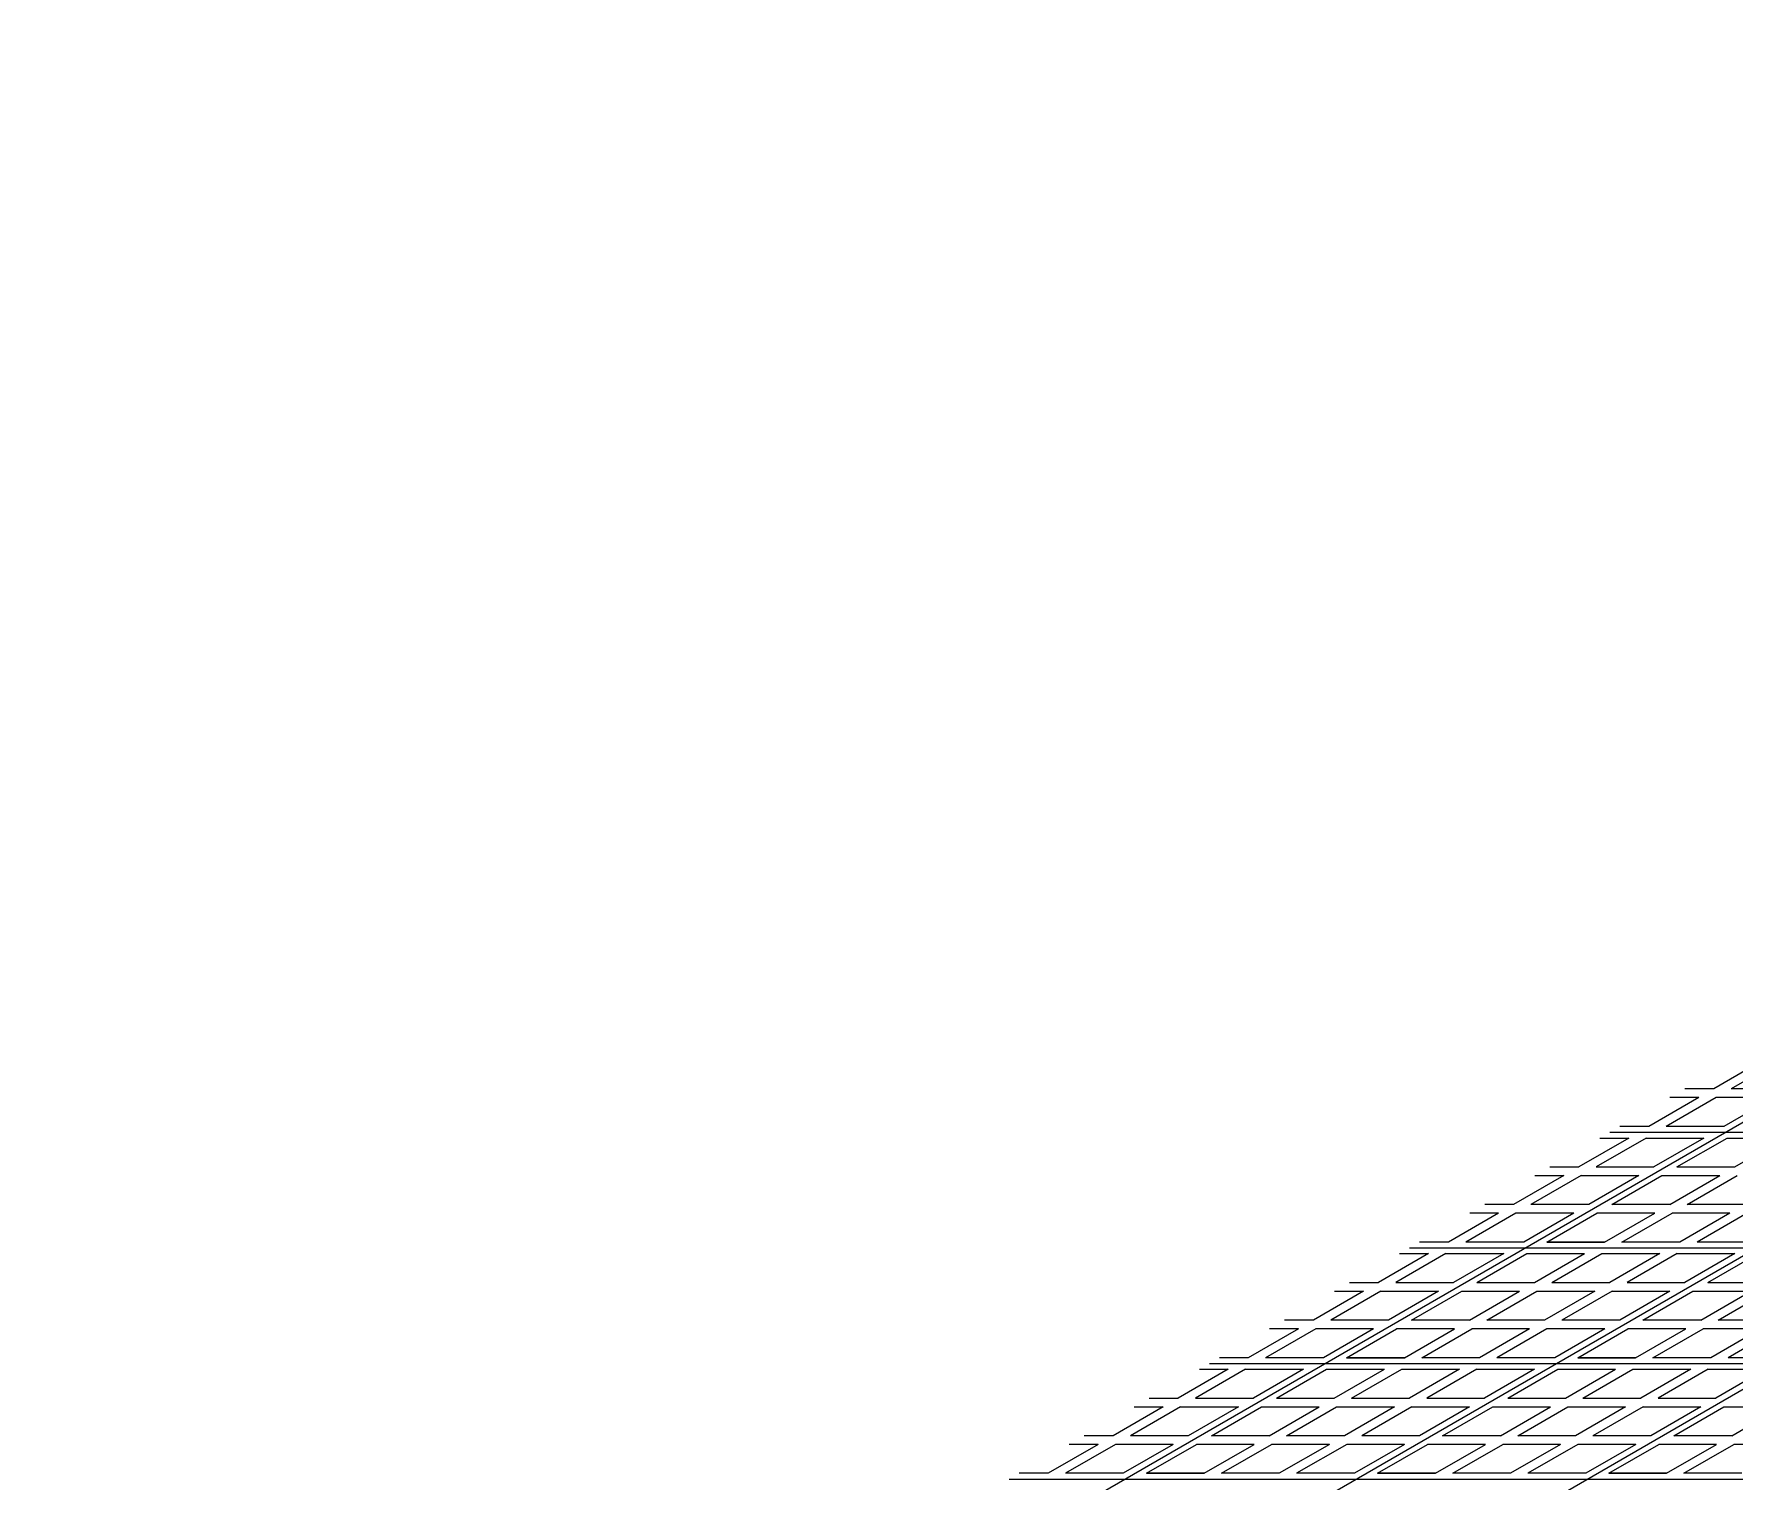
# Model space of a CAD drawing. Extents: x 0.2 to 27.8, y 0.4 to 17.8.
# Drawn here: x 9.834 to 12.777, y 12.168 to 14.673 of the extents above; entities that cross this region are included whole.
import ezdxf

# ---------------------------------------------------------------- set-up
doc = ezdxf.new("R2010")
doc.units = 0
doc.header["$LTSCALE"] = 0.8
doc.header["$MEASUREMENT"] = 0
doc.layers.add('TAPA', color=6, linetype='CONTINUOUS')
doc.layers.add('VORERA', color=7, linetype='CONTINUOUS')

msp = doc.modelspace()

# ---------------------------------------------------------------- linework, layer by layer
at = {"layer": 'TAPA', "color": 4}
for p, q in [((9.83405, 11.0833), (16.05083, 14.67256)), ((10.23405, 11.0833), (16.45083, 14.67256)), ((10.63405, 11.0833), (16.85083, 14.67256)), ((12.56016, 12.77269), (14.76016, 12.77269)), ((12.21375, 12.57269), (14.41375, 12.57269)), ((11.86734, 12.37269), (14.06734, 12.37269)), ((11.52093, 12.17269), (13.72093, 12.17269))]:
    msp.add_line(p, q, dxfattribs=at)
at = {"layer": 'VORERA', "color": 4}
for p, q in [((12.82667, 12.89769), (12.74006, 12.84769)), ((12.85667, 12.89769), (12.77006, 12.84769)), ((12.71408, 12.83269), (12.62748, 12.78269)), ((12.74408, 12.83269), (12.65748, 12.78269)), ((12.71408, 12.83269), (12.66408, 12.83269)), ((12.74006, 12.84769), (12.69006, 12.84769)), ((12.84408, 12.83269), (12.74408, 12.83269)), ((12.84408, 12.83269), (12.75748, 12.78269)), ((12.87006, 12.84769), (12.77006, 12.84769)), ((12.62748, 12.78269), (12.57748, 12.78269)), ((12.75748, 12.78269), (12.65748, 12.78269)), ((12.59284, 12.76269), (12.50624, 12.71269)), ((12.62284, 12.76269), (12.53624, 12.71269)), ((12.54284, 12.76269), (12.59284, 12.76269)), ((12.62284, 12.76269), (12.72284, 12.76269)), ((12.72284, 12.76269), (12.63624, 12.71269)), ((12.67624, 12.71269), (12.76284, 12.76269)), ((12.76284, 12.76269), (12.86284, 12.76269)), ((12.77624, 12.71269), (12.86284, 12.76269)), ((12.45624, 12.71269), (12.50624, 12.71269)), ((12.53624, 12.71269), (12.63624, 12.71269)), ((12.67624, 12.71269), (12.77624, 12.71269)), ((12.48026, 12.69769), (12.39365, 12.64769)), ((12.51026, 12.69769), (12.42365, 12.64769)), ((12.43026, 12.69769), (12.48026, 12.69769)), ((12.51026, 12.69769), (12.61026, 12.69769)), ((12.61026, 12.69769), (12.52365, 12.64769)), ((12.56365, 12.64769), (12.65026, 12.69769)), ((12.65026, 12.69769), (12.75026, 12.69769)), ((12.66365, 12.64769), (12.75026, 12.69769)), ((12.69365, 12.64769), (12.78026, 12.69769)), ((12.36767, 12.63269), (12.28107, 12.58269)), ((12.39767, 12.63269), (12.31107, 12.58269)), ((12.36767, 12.63269), (12.31767, 12.63269)), ((12.39365, 12.64769), (12.34365, 12.64769)), ((12.49767, 12.63269), (12.39767, 12.63269)), ((12.49767, 12.63269), (12.41107, 12.58269)), ((12.52365, 12.64769), (12.42365, 12.64769)), ((12.45107, 12.58269), (12.53767, 12.63269)), ((12.63767, 12.63269), (12.53767, 12.63269)), ((12.55107, 12.58269), (12.63767, 12.63269)), ((12.66365, 12.64769), (12.56365, 12.64769)), ((12.58107, 12.58269), (12.66767, 12.63269)), ((12.76767, 12.63269), (12.66767, 12.63269)), ((12.76767, 12.63269), (12.68107, 12.58269)), ((12.79365, 12.64769), (12.69365, 12.64769)), ((12.79767, 12.63269), (12.71107, 12.58269)), ((12.28107, 12.58269), (12.23107, 12.58269)), ((12.41107, 12.58269), (12.31107, 12.58269)), ((12.45107, 12.58269), (12.55107, 12.58269)), ((12.55107, 12.58269), (12.45107, 12.58269)), ((12.68107, 12.58269), (12.58107, 12.58269)), ((12.81107, 12.58269), (12.71107, 12.58269)), ((12.24643, 12.56269), (12.15983, 12.51269)), ((12.27643, 12.56269), (12.18983, 12.51269)), ((12.19643, 12.56269), (12.24643, 12.56269)), ((12.27643, 12.56269), (12.37643, 12.56269)), ((12.37643, 12.56269), (12.28983, 12.51269)), ((12.32983, 12.51269), (12.41643, 12.56269)), ((12.41643, 12.56269), (12.51643, 12.56269)), ((12.42983, 12.51269), (12.51643, 12.56269)), ((12.45983, 12.51269), (12.54643, 12.56269)), ((12.54643, 12.56269), (12.64643, 12.56269)), ((12.64643, 12.56269), (12.55983, 12.51269)), ((12.67643, 12.56269), (12.58983, 12.51269)), ((12.67643, 12.56269), (12.77643, 12.56269)), ((12.77643, 12.56269), (12.68983, 12.51269)), ((12.72983, 12.51269), (12.81643, 12.56269)), ((12.10983, 12.51269), (12.15983, 12.51269)), ((12.18983, 12.51269), (12.28983, 12.51269)), ((12.32983, 12.51269), (12.42983, 12.51269)), ((12.45983, 12.51269), (12.55983, 12.51269)), ((12.58983, 12.51269), (12.68983, 12.51269)), ((12.72983, 12.51269), (12.82983, 12.51269)), ((12.13385, 12.49769), (12.04724, 12.44769)), ((12.16385, 12.49769), (12.07724, 12.44769)), ((12.08385, 12.49769), (12.13385, 12.49769)), ((12.16385, 12.49769), (12.26385, 12.49769)), ((12.26385, 12.49769), (12.17724, 12.44769)), ((12.21724, 12.44769), (12.30385, 12.49769)), ((12.30385, 12.49769), (12.40385, 12.49769)), ((12.31724, 12.44769), (12.40385, 12.49769)), ((12.34724, 12.44769), (12.43385, 12.49769)), ((12.43385, 12.49769), (12.53385, 12.49769)), ((12.53385, 12.49769), (12.44724, 12.44769)), ((12.56385, 12.49769), (12.47724, 12.44769)), ((12.56385, 12.49769), (12.66385, 12.49769)), ((12.66385, 12.49769), (12.57724, 12.44769)), ((12.61724, 12.44769), (12.70385, 12.49769)), ((12.70385, 12.49769), (12.80385, 12.49769)), ((12.71724, 12.44769), (12.80385, 12.49769)), ((12.74724, 12.44769), (12.83385, 12.49769)), ((12.04724, 12.44769), (11.99724, 12.44769)), ((12.17724, 12.44769), (12.07724, 12.44769)), ((12.31724, 12.44769), (12.21724, 12.44769)), ((12.44724, 12.44769), (12.34724, 12.44769)), ((12.57724, 12.44769), (12.47724, 12.44769)), ((12.71724, 12.44769), (12.61724, 12.44769)), ((12.84724, 12.44769), (12.74724, 12.44769)), ((12.02126, 12.43269), (11.93466, 12.38269)), ((12.05126, 12.43269), (11.96466, 12.38269)), ((12.02126, 12.43269), (11.97126, 12.43269)), ((12.15126, 12.43269), (12.05126, 12.43269)), ((12.15126, 12.43269), (12.06466, 12.38269)), ((12.10466, 12.38269), (12.19126, 12.43269)), ((12.29126, 12.43269), (12.19126, 12.43269)), ((12.20466, 12.38269), (12.29126, 12.43269)), ((12.23466, 12.38269), (12.32126, 12.43269)), ((12.42126, 12.43269), (12.32126, 12.43269)), ((12.42126, 12.43269), (12.33466, 12.38269)), ((12.45126, 12.43269), (12.36466, 12.38269)), ((12.55126, 12.43269), (12.45126, 12.43269)), ((12.55126, 12.43269), (12.46466, 12.38269)), ((12.50466, 12.38269), (12.59126, 12.43269)), ((12.69126, 12.43269), (12.59126, 12.43269)), ((12.60466, 12.38269), (12.69126, 12.43269)), ((12.63466, 12.38269), (12.72126, 12.43269)), ((12.82126, 12.43269), (12.72126, 12.43269)), ((12.82126, 12.43269), (12.73466, 12.38269)), ((12.85126, 12.43269), (12.76466, 12.38269)), ((11.90002, 12.36269), (11.81342, 12.31269)), ((11.93002, 12.36269), (11.84342, 12.31269)), ((11.85002, 12.36269), (11.90002, 12.36269)), ((11.93466, 12.38269), (11.88466, 12.38269)), ((11.93002, 12.36269), (12.03002, 12.36269)), ((12.03002, 12.36269), (11.94342, 12.31269)), ((12.06466, 12.38269), (11.96466, 12.38269)), ((11.98342, 12.31269), (12.07002, 12.36269)), ((12.07002, 12.36269), (12.17002, 12.36269)), ((12.08342, 12.31269), (12.17002, 12.36269)), ((12.10466, 12.38269), (12.20466, 12.38269)), ((12.20466, 12.38269), (12.10466, 12.38269)), ((12.11342, 12.31269), (12.20002, 12.36269)), ((12.20002, 12.36269), (12.30002, 12.36269)), ((12.30002, 12.36269), (12.21342, 12.31269)), ((12.33466, 12.38269), (12.23466, 12.38269)), ((12.33002, 12.36269), (12.24342, 12.31269)), ((12.33002, 12.36269), (12.43002, 12.36269)), ((12.43002, 12.36269), (12.34342, 12.31269)), ((12.46466, 12.38269), (12.36466, 12.38269)), ((12.38342, 12.31269), (12.47002, 12.36269)), ((12.47002, 12.36269), (12.57002, 12.36269)), ((12.48342, 12.31269), (12.57002, 12.36269)), ((12.50466, 12.38269), (12.60466, 12.38269)), ((12.60466, 12.38269), (12.50466, 12.38269)), ((12.51342, 12.31269), (12.60002, 12.36269)), ((12.60002, 12.36269), (12.70002, 12.36269)), ((12.70002, 12.36269), (12.61342, 12.31269)), ((12.73466, 12.38269), (12.63466, 12.38269)), ((12.73002, 12.36269), (12.64342, 12.31269)), ((12.73002, 12.36269), (12.83002, 12.36269)), ((12.83002, 12.36269), (12.74342, 12.31269)), ((12.86466, 12.38269), (12.76466, 12.38269)), ((11.76342, 12.31269), (11.81342, 12.31269)), ((11.84342, 12.31269), (11.94342, 12.31269)), ((11.98342, 12.31269), (12.08342, 12.31269)), ((12.11342, 12.31269), (12.21342, 12.31269)), ((12.24342, 12.31269), (12.34342, 12.31269)), ((12.38342, 12.31269), (12.48342, 12.31269)), ((12.51342, 12.31269), (12.61342, 12.31269)), ((12.64342, 12.31269), (12.74342, 12.31269)), ((11.78744, 12.29769), (11.70083, 12.24769)), ((11.81744, 12.29769), (11.73083, 12.24769)), ((11.73744, 12.29769), (11.78744, 12.29769)), ((11.81744, 12.29769), (11.91744, 12.29769)), ((11.91744, 12.29769), (11.83083, 12.24769)), ((11.87083, 12.24769), (11.95744, 12.29769)), ((11.95744, 12.29769), (12.05744, 12.29769)), ((11.97083, 12.24769), (12.05744, 12.29769)), ((12.00083, 12.24769), (12.08744, 12.29769)), ((12.08744, 12.29769), (12.18744, 12.29769)), ((12.18744, 12.29769), (12.10083, 12.24769)), ((12.21744, 12.29769), (12.13083, 12.24769)), ((12.21744, 12.29769), (12.31744, 12.29769)), ((12.31744, 12.29769), (12.23083, 12.24769)), ((12.27083, 12.24769), (12.35744, 12.29769)), ((12.35744, 12.29769), (12.45744, 12.29769)), ((12.37083, 12.24769), (12.45744, 12.29769)), ((12.40083, 12.24769), (12.48744, 12.29769)), ((12.48744, 12.29769), (12.58744, 12.29769)), ((12.58744, 12.29769), (12.50083, 12.24769)), ((12.61744, 12.29769), (12.53083, 12.24769)), ((12.61744, 12.29769), (12.71744, 12.29769)), ((12.71744, 12.29769), (12.63083, 12.24769)), ((12.67083, 12.24769), (12.75744, 12.29769)), ((12.75744, 12.29769), (12.85744, 12.29769)), ((12.77083, 12.24769), (12.85744, 12.29769)), ((11.70083, 12.24769), (11.65083, 12.24769)), ((11.83083, 12.24769), (11.73083, 12.24769)), ((11.97083, 12.24769), (11.87083, 12.24769)), ((12.10083, 12.24769), (12.00083, 12.24769)), ((12.23083, 12.24769), (12.13083, 12.24769)), ((12.37083, 12.24769), (12.27083, 12.24769)), ((12.50083, 12.24769), (12.40083, 12.24769)), ((12.63083, 12.24769), (12.53083, 12.24769)), ((12.77083, 12.24769), (12.67083, 12.24769)), ((11.67485, 12.23269), (11.58825, 12.18269)), ((11.70485, 12.23269), (11.61825, 12.18269)), ((11.67485, 12.23269), (11.62485, 12.23269)), ((11.80485, 12.23269), (11.70485, 12.23269)), ((11.80485, 12.23269), (11.71825, 12.18269)), ((11.75825, 12.18269), (11.84485, 12.23269)), ((11.94485, 12.23269), (11.84485, 12.23269)), ((11.85825, 12.18269), (11.94485, 12.23269)), ((11.88825, 12.18269), (11.97485, 12.23269)), ((12.07485, 12.23269), (11.97485, 12.23269)), ((12.07485, 12.23269), (11.98825, 12.18269)), ((12.10485, 12.23269), (12.01825, 12.18269)), ((12.20485, 12.23269), (12.10485, 12.23269)), ((12.20485, 12.23269), (12.11825, 12.18269)), ((12.15825, 12.18269), (12.24485, 12.23269)), ((12.34485, 12.23269), (12.24485, 12.23269)), ((12.25825, 12.18269), (12.34485, 12.23269)), ((12.28825, 12.18269), (12.37485, 12.23269)), ((12.47485, 12.23269), (12.37485, 12.23269)), ((12.47485, 12.23269), (12.38825, 12.18269)), ((12.50485, 12.23269), (12.41825, 12.18269)), ((12.60485, 12.23269), (12.50485, 12.23269)), ((12.60485, 12.23269), (12.51825, 12.18269)), ((12.55825, 12.18269), (12.64485, 12.23269)), ((12.74485, 12.23269), (12.64485, 12.23269)), ((12.65825, 12.18269), (12.74485, 12.23269)), ((12.68825, 12.18269), (12.77485, 12.23269)), ((12.87485, 12.23269), (12.77485, 12.23269)), ((11.58825, 12.18269), (11.53825, 12.18269)), ((11.71825, 12.18269), (11.61825, 12.18269)), ((11.75825, 12.18269), (11.85825, 12.18269)), ((11.85825, 12.18269), (11.75825, 12.18269)), ((11.98825, 12.18269), (11.88825, 12.18269)), ((12.11825, 12.18269), (12.01825, 12.18269)), ((12.15825, 12.18269), (12.25825, 12.18269)), ((12.25825, 12.18269), (12.15825, 12.18269)), ((12.38825, 12.18269), (12.28825, 12.18269)), ((12.51825, 12.18269), (12.41825, 12.18269)), ((12.55825, 12.18269), (12.65825, 12.18269)), ((12.65825, 12.18269), (12.55825, 12.18269)), ((12.78825, 12.18269), (12.68825, 12.18269))]:
    msp.add_line(p, q, dxfattribs=at)

doc.saveas('drawing.dxf')
